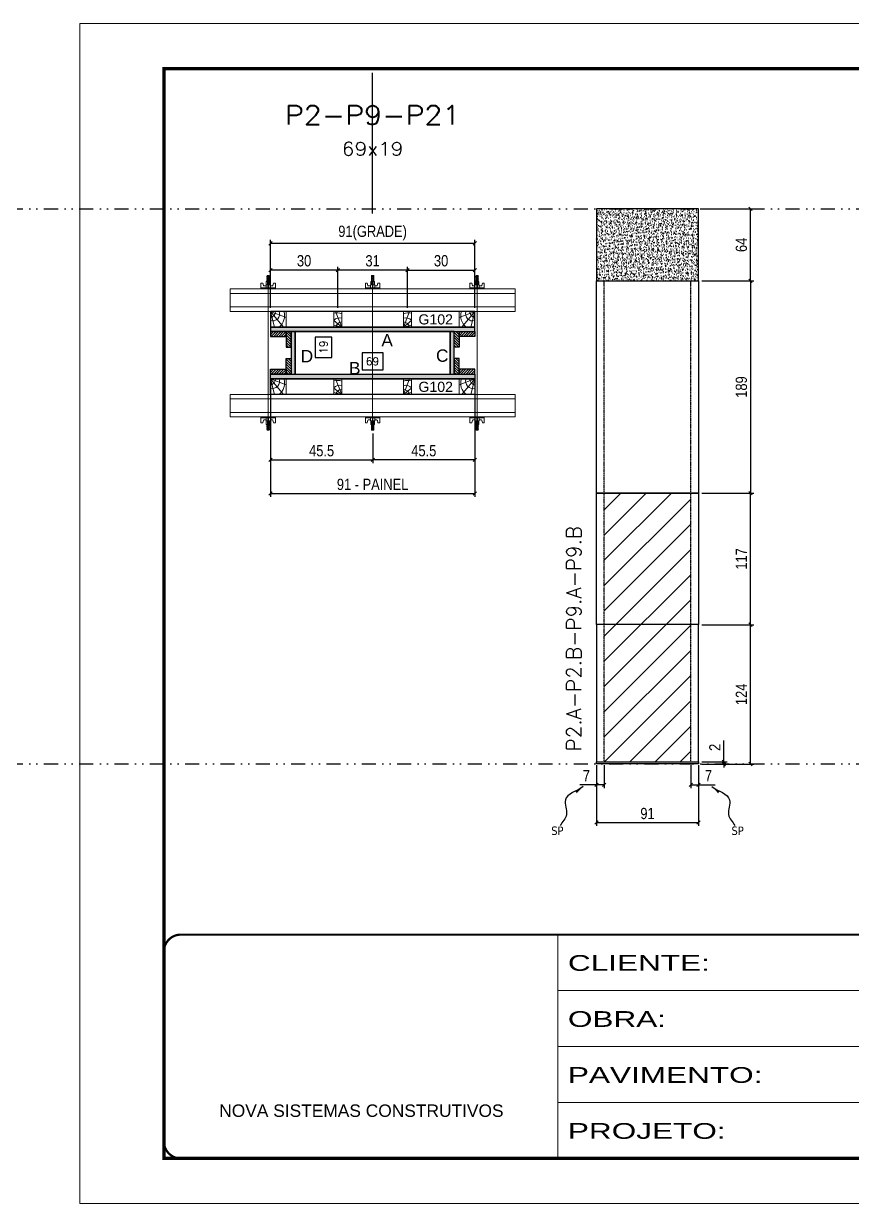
# Model space of a CAD drawing. Extents: x 13379 to 23315, y 867 to 16997.
# Drawn here: x 17519 to 18258, y 14650 to 15700 of the extents above; entities that cross this region are included whole.
import ezdxf
from ezdxf.enums import TextEntityAlignment as Align

# ---------------------------------------------------------------- set-up
doc = ezdxf.new("R2010")
doc.units = 0
for name, pattern in [('CONTINUO', [0]), ('DASHED', [0.75, 0.5, -0.25]), ('DIVIDE2', [0.625, 0.25, -0.125, 0, -0.125, 0, -0.125]), ('HIDDEN', [0.375, 0.25, -0.125])]:
    doc.linetypes.add(name, pattern=pattern)
for name, color, linetype in [('CHAPA', 1, 'Continuous'), ('COTA', 241, 'Continuous'), ('MEIO_PONT', 93, 'Continuous'), ('Nível', 160, 'Continuous'), ('Painéis', 200, 'Continuous'), ('SARRAFO', 251, 'Continuous'), ('Sarrafo de Pressão', 42, 'HIDDEN'), ('texto', 7, 'Continuous'), ('Texto de Titulo', 7, 'Continuous'), ('Texto Qtd Sarr', 242, 'Continuous'), ('TEXTO_GERAL', 7, 'Continuous')]:
    doc.layers.add(name, color=color, linetype=linetype)
doc.layers.add('FELIPE', color=2, linetype='Continuous', lineweight=13, plot=False)
for name, color, linetype, lineweight in [('Folhas', 255, 'Continuous', 9), ('Hachura', 251, 'Continuous', 9), ('Madeira', 126, 'Continuous', 18), ('Perfil Metálico', 224, 'Continuous', 18), ('SARRAFO DE PRESSAO', 251, 'DASHED', 9), ('Texto Seção', 7, 'Continuous', 15)]:
    doc.layers.add(name, color=color, linetype=linetype, lineweight=lineweight)
doc.styles.add('ARIAL', font='arial.ttf')
doc.styles.add('COTA TECNICA', font='techl___.ttf', dxfattribs={"height": 10})
doc.styles.add('COTA TECNICA 2X', font='techl___.ttf', dxfattribs={"height": 10})
doc.styles.add('COTA TECNICA-50', font='techl___.ttf', dxfattribs={"height": 10})
doc.styles.add('REGUA-120', font='ROMANS.shx', dxfattribs={"height": 15})
doc.styles.add('ROMANS', font='romans.shx')
doc.styles.add('SANSSERIF', font='sas_____.pfb')
doc.styles.get("Standard").update_dxf_attribs({"font": 'arial.ttf'})
doc.styles.add('Tecnologia', font='')
doc.styles.get('Tecnologia').set_extended_font_data('Forgotten Futurist')
doc.dimstyles.new('COTA PAINEL-50', dxfattribs={"dimtxt": 10, "dimasz": 3, "dimexe": 3, "dimexo": 3, "dimgap": 3, "dimtad": 1, "dimdec": 1, "dimzin": 12, "dimdsep": 46, "dimtxsty": 'COTA TECNICA-50', "dimblk1": 'OBLIQUE', "dimblk2": 'OBLIQUE', "dimsah": 1, "dimcen": 0.9, "dimclrd": 4, "dimclre": 4, "dimclrt": 240, "dimadec": 1, "dimazin": 3, "dimtfac": 1, "dimtdec": 1, "dimtmove": 0, "dimatfit": 3, "dimfxl": 1, "dimtolj": 1, "dimtzin": 12, "dimarcsym": 0})
doc.dimstyles.new('PAINEL', dxfattribs={"dimtxt": 10, "dimasz": 3, "dimexe": 3, "dimexo": 3, "dimgap": 3, "dimtad": 1, "dimdec": 1, "dimzin": 12, "dimdsep": 46, "dimtxsty": 'COTA TECNICA', "dimblk1": 'OBLIQUE', "dimblk2": 'OBLIQUE', "dimsah": 1, "dimcen": 0.9, "dimclrd": 4, "dimclre": 4, "dimclrt": 240, "dimadec": 1, "dimazin": 3, "dimtfac": 1, "dimtdec": 1, "dimtmove": 0, "dimatfit": 3, "dimfxl": 1, "dimtolj": 1, "dimtzin": 12, "dimarcsym": 0})
doc.dimstyles.new('SECAO PILAR', dxfattribs={"dimtxt": 10, "dimasz": 3, "dimexe": 3, "dimexo": 3, "dimgap": 3, "dimtad": 1, "dimdec": 1, "dimlfac": 0.5, "dimzin": 12, "dimdsep": 46, "dimtxsty": 'COTA TECNICA 2X', "dimblk1": 'OBLIQUE', "dimblk2": 'OBLIQUE', "dimsah": 1, "dimcen": 0.9, "dimclrd": 256, "dimclre": 256, "dimclrt": 256, "dimadec": 1, "dimazin": 3, "dimtfac": 1, "dimtdec": 1, "dimtmove": 0, "dimatfit": 3, "dimfxl": 1, "dimtolj": 1, "dimtzin": 12, "dimarcsym": 0})
doc.dimstyles.new('SECÇÃO 2', dxfattribs={"dimtxt": 7, "dimasz": 6, "dimexe": 0.18, "dimexo": 2, "dimgap": -4, "dimtad": 3, "dimdec": 1, "dimlfac": 0.5, "dimzin": 12, "dimdsep": 46, "dimtxsty": 'ROMANS', "dimblk": 'ARCHTICK', "dimcen": 0.09, "dimse1": 1, "dimse2": 1, "dimsd1": 1, "dimsd2": 1, "dimclrd": 180, "dimclre": 5, "dimclrt": 1, "dimadec": 0, "dimazin": 3, "dimtfac": 1, "dimtdec": 1, "dimtofl": 0, "dimtmove": 0, "dimatfit": 3, "dimldrblk": 'ARCHTICK', "dimfxl": 1, "dimtolj": 1, "dimtzin": 0, "dimarcsym": 0})
doc.dimstyles.get("Standard").update_dxf_attribs({"dimtxt": 0.18, "dimasz": 0.18, "dimexe": 0.18, "dimexo": 0.0625, "dimgap": 0.09, "dimtad": 0, "dimtih": 1, "dimtoh": 1, "dimdec": 4, "dimzin": 0, "dimdsep": 46, "dimtxsty": 'Standard', "dimcen": 0.09, "dimadec": 0, "dimazin": 0, "dimtfac": 1, "dimtdec": 4, "dimtofl": 0, "dimtmove": 0, "dimatfit": 3, "dimfxl": 1, "dimtolj": 1, "dimtzin": 0, "dimarcsym": 0})
pattern_1 = [(225, (8418.3668, -7503.5455), (1.12253202, -1.12253202), [])]
pattern_2 = [(225, (8615.3668, -7503.5455), (1.12253202, -1.12253202), [])]

# ---------------------------------------------------------------- blocks, each defined once
blk = doc.blocks.new('9999999999')
at = {"color": 30, "linetype": 'CONTINUO'}
for p, q in [((98564.6, 34230.2), (98564.6, 34429.4)), ((98564.6, 34379.6), (99584, 34379.6)), ((98564.6, 34329.8), (99488, 34329.8)), ((99584, 34329.8), (99488, 34329.8)), ((99488, 34329.8), (99488, 34230.2)), ((98564.6, 34280), (99488, 34280))]:
    blk.add_line(p, q, dxfattribs=at)
at = {"color": 30, "linetype": 'CONTINUO', "const_width": 2}
blk.add_lwpolyline([(99584, 34230.2), (99584, 34414.4, 0.414214), (99569, 34429.4), (98229, 34429.4, 0.414214), (98214, 34414.4), (98214, 34245.2, 0.414214), (98229, 34230.2), (99584, 34230.2)], format="xyb", dxfattribs=at)
at = {"layer": 'Folhas'}
blk.add_lwpolyline([(98139, 34190.2), (99624, 34190.2), (99624, 35240.2), (98139, 35240.2)], close=True, dxfattribs=at)
at = {"layer": 'Folhas', "color": 30, "const_width": 3}
blk.add_lwpolyline([(98214, 34230.2), (99584, 34230.2), (99584, 35200.2), (98214, 35200.2)], close=True, dxfattribs=at)
at = {"color": 7, "linetype": 'Continuous', "ltscale": 5, "style": 'ARIAL'}
for s, height, p in [('SCHWARTZ', 15.48, (98837.7, 34393.1)), ('GWT', 15.48, (98837.7, 34343.3)), ('BUSINESS CENTER E LAZER', 15.483, (98837.7, 34293.5)), ('NOVA SISTEMAS CONSTRUTIVOS', 11.059, (98263.2, 34267.2)), ('PILARES', 15.48, (98837.7, 34243.7))]:
    blk.add_text(s, height=height, dxfattribs=at).set_placement(p)
at = {"layer": 'Folhas', "color": 7, "style": 'Tecnologia', "width": 1.5}
for s, p in [('CLIENTE:', (98573.7, 34397.2)), ('OBRA:', (98573.7, 34347.3)), ('PAVIMENTO:', (98573.7, 34297.5)), ('PROJETO:', (98573.7, 34247.7))]:
    blk.add_text(s, height=14, dxfattribs=at).set_placement(p)
blk = doc.blocks.new('*D87')
at = {"layer": 'COTA', "color": 180, "lineweight": -2, "transparency": 16777216}
for p, q in [((17839.7, 15406.9), (17821, 15406.9)), ((17821, 15406.9), (17821, 15391.9)), ((17839.7, 15391.9), (17839.7, 15406.9)), ((17821, 15391.9), (17839.7, 15391.9))]:
    blk.add_line(p, q, dxfattribs=at)
at = {"layer": 'Defpoints', "color": 0, "transparency": 16777216}
for p in [(17761.3, 15387.9), (17899.3, 15387.9), (17899.3, 15387.9)]:
    blk.add_point(p, dxfattribs=at)
at = {"layer": 'COTA', "color": 1, "transparency": 16777216, "insert": (17830.3, 15399.4), "char_height": 7, "attachment_point": 5, "style": 'ROMANS'}
blk.add_mtext('\\A1;69', dxfattribs=at)
blk = doc.blocks.new('_ArchTick')
at = {"color": 0, "linetype": 'ByBlock', "const_width": 0.15}
blk.add_lwpolyline([(-0.5, -0.5), (0.5, 0.5)], dxfattribs=at)
blk = doc.blocks.new('_Oblique')
at = {"color": 0, "linetype": 'ByBlock', "lineweight": -2}
blk.add_line((-0.5, -0.5), (0.5, 0.5), dxfattribs=at)
blk = doc.blocks.new('*D88')
at = {"layer": 'COTA', "lineweight": -2, "transparency": 16777216}
for p, q in [((17739.3, 15380.9), (17739.3, 15278.7)), ((17921.3, 15380.9), (17921.3, 15278.7)), ((17739.3, 15281.7), (17921.3, 15281.7))]:
    blk.add_line(p, q, dxfattribs=at)
at = {"layer": 'Defpoints', "color": 0, "transparency": 16777216}
for p in [(17739.3, 15383.9), (17921.3, 15383.9), (17921.3, 15281.7)]:
    blk.add_point(p, dxfattribs=at)
at = {"layer": 'COTA', "lineweight": -2, "transparency": 16777216, "xscale": 3, "yscale": 3, "zscale": 3, "rotation": 180}
blk.add_blockref('_Oblique', (17739.3, 15281.7), dxfattribs=at)
at = {"layer": 'COTA', "lineweight": -2, "transparency": 16777216, "xscale": 3, "yscale": 3, "zscale": 3}
blk.add_blockref('_Oblique', (17921.3, 15281.7), dxfattribs=at)
at = {"layer": 'COTA', "transparency": 16777216, "insert": (17830.3, 15289.8), "char_height": 10, "attachment_point": 5, "style": 'COTA TECNICA 2X'}
blk.add_mtext('\\A1;91 - PAINEL', dxfattribs=at)
blk = doc.blocks.new('*D89')
at = {"layer": 'COTA', "lineweight": -2, "transparency": 16777216}
for p, q in [((17739.3, 15346.9), (17739.3, 15308.7)), ((17830.4, 15335.1), (17830.4, 15308.7)), ((17739.3, 15311.7), (17830.4, 15311.7))]:
    blk.add_line(p, q, dxfattribs=at)
at = {"layer": 'Defpoints', "color": 0, "transparency": 16777216}
for p in [(17739.3, 15349.9), (17830.4, 15338.1), (17830.4, 15311.7)]:
    blk.add_point(p, dxfattribs=at)
at = {"layer": 'COTA', "lineweight": -2, "transparency": 16777216, "xscale": 3, "yscale": 3, "zscale": 3, "rotation": 180}
blk.add_blockref('_Oblique', (17739.3, 15311.7), dxfattribs=at)
at = {"layer": 'COTA', "lineweight": -2, "transparency": 16777216, "xscale": 3, "yscale": 3, "zscale": 3}
blk.add_blockref('_Oblique', (17830.4, 15311.7), dxfattribs=at)
at = {"layer": 'COTA', "transparency": 16777216, "insert": (17784.9, 15319.8), "char_height": 10, "attachment_point": 5, "style": 'COTA TECNICA 2X'}
blk.add_mtext('\\A1;45.5', dxfattribs=at)
blk = doc.blocks.new('*D90')
at = {"layer": 'COTA', "lineweight": -2, "transparency": 16777216}
for p, q in [((17921.3, 15346.9), (17921.3, 15308.7)), ((17830.4, 15335.1), (17830.4, 15308.7)), ((17921.3, 15311.7), (17830.4, 15311.7))]:
    blk.add_line(p, q, dxfattribs=at)
at = {"layer": 'Defpoints', "color": 0, "transparency": 16777216}
for p in [(17921.3, 15349.9), (17830.4, 15338.1), (17830.4, 15311.7)]:
    blk.add_point(p, dxfattribs=at)
at = {"layer": 'COTA', "lineweight": -2, "transparency": 16777216, "xscale": 3, "yscale": 3, "zscale": 3, "rotation": 180}
blk.add_blockref('_Oblique', (17830.4, 15311.7), dxfattribs=at)
at = {"layer": 'COTA', "lineweight": -2, "transparency": 16777216, "xscale": 3, "yscale": 3, "zscale": 3}
blk.add_blockref('_Oblique', (17921.3, 15311.7), dxfattribs=at)
at = {"layer": 'COTA', "transparency": 16777216, "insert": (17875.9, 15319.8), "char_height": 10, "attachment_point": 5, "style": 'COTA TECNICA 2X'}
blk.add_mtext('\\A1;45.5', dxfattribs=at)
blk = doc.blocks.new('*D91')
at = {"layer": 'COTA', "color": 180, "lineweight": -2, "transparency": 16777216}
for p, q in [((17794.1, 15420.9), (17779.1, 15420.9)), ((17779.1, 15420.9), (17779.1, 15402.9)), ((17794.1, 15402.9), (17794.1, 15420.9)), ((17779.1, 15402.9), (17794.1, 15402.9))]:
    blk.add_line(p, q, dxfattribs=at)
at = {"layer": 'Defpoints', "color": 0, "transparency": 16777216}
for p in [(17761.3, 15425.9), (17798.1, 15425.9), (17761.3, 15387.9)]:
    blk.add_point(p, dxfattribs=at)
at = {"layer": 'COTA', "color": 1, "transparency": 16777216, "insert": (17786.6, 15411.9), "char_height": 7, "attachment_point": 5, "rotation": 90, "style": 'ROMANS'}
blk.add_mtext('\\A1;19', dxfattribs=at)
blk = doc.blocks.new('titulo1')
at = {"layer": 'Defpoints', "color": 252, "linetype": 'HIDDEN', "ltscale": 2}
blk.add_line((0, 0), (0, 125), dxfattribs=at)
at = {"layer": 'Defpoints', "style": 'ROMANS', "oblique": 15}
blk.add_attdef('FOLHA', text='', height=10, dxfattribs=at).set_placement((0, 15.6), align=Align.MIDDLE_CENTER)
at = {"layer": 'Texto Qtd Sarr', "color": 3, "style": 'ROMANS', "oblique": 15}
for tag, height, p in [('TITULO', 17, (0, 71.4)), ('SEÇÃO', 12, (0, 41.5))]:
    blk.add_attdef(tag, text='', height=height, dxfattribs=at).set_placement(p, align=Align.MIDDLE_CENTER)
blk = doc.blocks.new('PONTALETE')
at = {"layer": 'Madeira'}
for q in [(2.71, 7), (7, 5.76), (7, 1.74)]:
    blk.add_line((0, 0), q, dxfattribs=at)
blk.add_lwpolyline([(0, 0), (7, 0), (7, 7), (0, 7)], close=True, dxfattribs=at)
for centre, radius, start, end in [((2.04, 0.06), 6.23, 37.2818, 109.0913), ((1.09, 0.9), 3.19, 343.603, 109.9847), ((-0.21, -0.78), 3.09, 14.6322, 86.0383)]:
    blk.add_arc(centre, radius, start, end, dxfattribs=at)
blk = doc.blocks.new('*D92')
at = {"layer": 'COTA', "lineweight": -2, "transparency": 16777216}
for p, q in [((17739.3, 15446.9), (17739.3, 15507.4)), ((17739.3, 15504.4), (17921.3, 15504.4)), ((17921.3, 15446.9), (17921.3, 15507.4))]:
    blk.add_line(p, q, dxfattribs=at)
at = {"layer": 'Defpoints', "color": 0, "transparency": 16777216}
for p in [(17921.3, 15504.4), (17739.3, 15443.9), (17921.3, 15443.9)]:
    blk.add_point(p, dxfattribs=at)
at = {"layer": 'COTA', "lineweight": -2, "transparency": 16777216, "xscale": 3, "yscale": 3, "zscale": 3, "rotation": 180}
blk.add_blockref('_Oblique', (17739.3, 15504.4), dxfattribs=at)
at = {"layer": 'COTA', "lineweight": -2, "transparency": 16777216, "xscale": 3, "yscale": 3, "zscale": 3}
blk.add_blockref('_Oblique', (17921.3, 15504.4), dxfattribs=at)
at = {"layer": 'COTA', "transparency": 16777216, "insert": (17830.3, 15513.6), "char_height": 10, "attachment_point": 5, "style": 'COTA TECNICA 2X'}
blk.add_mtext('\\A1;91(GRADE)', dxfattribs=at)
blk = doc.blocks.new('MEIO PONTALETE')
at = {"layer": 'Madeira'}
for q in [(2.71, 7), (3.5, 2.88), (3.5, 0.87)]:
    blk.add_line((0, 0), q, dxfattribs=at)
blk.add_lwpolyline([(0, 0), (3.5, 0), (3.5, 7), (0, 7)], close=True, dxfattribs=at)
for centre, radius, start, end in [((2.04, 0.06), 6.23, 76.4499, 109.0913), ((1.09, 0.9), 3.19, 40.9063, 109.9847), ((-0.21, -0.78), 3.09, 14.6322, 86.0383)]:
    blk.add_arc(centre, radius, start, end, dxfattribs=at)
blk = doc.blocks.new('*D93')
at = {"layer": 'COTA', "lineweight": -2, "transparency": 16777216}
for p, q in [((17861.3, 15446.9), (17861.3, 15483.6)), ((17861.3, 15480.6), (17921.3, 15480.6)), ((17921.3, 15446.9), (17921.3, 15483.6))]:
    blk.add_line(p, q, dxfattribs=at)
at = {"layer": 'Defpoints', "color": 0, "transparency": 16777216}
for p in [(17921.3, 15480.6), (17861.3, 15443.9), (17921.3, 15443.9)]:
    blk.add_point(p, dxfattribs=at)
at = {"layer": 'COTA', "lineweight": -2, "transparency": 16777216, "xscale": 3, "yscale": 3, "zscale": 3, "rotation": 180}
blk.add_blockref('_Oblique', (17861.3, 15480.6), dxfattribs=at)
at = {"layer": 'COTA', "lineweight": -2, "transparency": 16777216, "xscale": 3, "yscale": 3, "zscale": 3}
blk.add_blockref('_Oblique', (17921.3, 15480.6), dxfattribs=at)
at = {"layer": 'COTA', "transparency": 16777216, "insert": (17891.3, 15488.8), "char_height": 10, "attachment_point": 5, "style": 'COTA TECNICA 2X'}
blk.add_mtext('\\A1;30', dxfattribs=at)
blk = doc.blocks.new('*D140')
at = {"layer": 'COTA', "lineweight": -2, "transparency": 16777216}
for p, q in [((17799.3, 15446.9), (17799.3, 15483.6)), ((17861.3, 15480.6), (17799.3, 15480.6)), ((17861.3, 15446.9), (17861.3, 15483.6))]:
    blk.add_line(p, q, dxfattribs=at)
at = {"layer": 'Defpoints', "color": 0, "transparency": 16777216}
for p in [(17799.3, 15480.6), (17799.3, 15443.9), (17861.3, 15443.9)]:
    blk.add_point(p, dxfattribs=at)
at = {"layer": 'COTA', "lineweight": -2, "transparency": 16777216, "xscale": 3, "yscale": 3, "zscale": 3, "rotation": 180}
blk.add_blockref('_Oblique', (17799.3, 15480.6), dxfattribs=at)
at = {"layer": 'COTA', "lineweight": -2, "transparency": 16777216, "xscale": 3, "yscale": 3, "zscale": 3}
blk.add_blockref('_Oblique', (17861.3, 15480.6), dxfattribs=at)
at = {"layer": 'COTA', "transparency": 16777216, "insert": (17830.3, 15488.8), "char_height": 10, "attachment_point": 5, "style": 'COTA TECNICA 2X'}
blk.add_mtext('\\A1;31', dxfattribs=at)
blk = doc.blocks.new('*D141')
at = {"layer": 'COTA', "linetype": 'ByBlock', "lineweight": -2, "transparency": 16777216}
for p, q in [((17739.3, 15446.9), (17739.3, 15483.6)), ((17799.3, 15480.6), (17739.3, 15480.6)), ((17799.3, 15446.9), (17799.3, 15483.6))]:
    blk.add_line(p, q, dxfattribs=at)
at = {"layer": 'Defpoints', "color": 0, "linetype": 'ByBlock', "transparency": 16777216}
for p in [(17739.3, 15480.6), (17739.3, 15443.9), (17799.3, 15443.9)]:
    blk.add_point(p, dxfattribs=at)
at = {"layer": 'COTA', "linetype": 'ByBlock', "lineweight": -2, "transparency": 16777216, "xscale": 3, "yscale": 3, "zscale": 3, "rotation": 180}
blk.add_blockref('_Oblique', (17739.3, 15480.6), dxfattribs=at)
at = {"layer": 'COTA', "linetype": 'ByBlock', "lineweight": -2, "transparency": 16777216, "xscale": 3, "yscale": 3, "zscale": 3}
blk.add_blockref('_Oblique', (17799.3, 15480.6), dxfattribs=at)
at = {"layer": 'COTA', "linetype": 'ByBlock', "transparency": 16777216, "insert": (17769.3, 15488.8), "char_height": 10, "attachment_point": 5, "style": 'COTA TECNICA 2X'}
blk.add_mtext('\\A1;30', dxfattribs=at)
blk = doc.blocks.new('C')
at = {"layer": 'Hachura', "color": 0}
for p, q in [((0, 3.22), (0, -3.22)), ((0.45, 3.22), (0, 3.22)), ((0.46, 3.16), (0, 3.16)), ((0.46, 3.05), (0, 3.05)), ((0.46, 2.88), (0, 2.88)), ((0, 2.75), (0, -1.16)), ((0.46, 2.65), (0, 2.65)), ((0.46, 2.23), (0, 2.23)), ((0.46, 1.51), (0, 1.51)), ((0.39, 0.49), (0.17, 0.49)), ((0.45, -3.23), (0.45, 3.22)), ((0.45, 3.22), (2.58, 3.22)), ((1.74, 0.97), (0.45, 0.97)), ((1.45, 0.1), (0.45, 0.1)), ((1.35, 1.94), (1.35, 0.96)), ((2.58, 2.39), (1.47, 2.09)), ((1.74, -0.97), (1.74, 0.97)), ((1.74, 0.97), (1.74, 0.84)), ((1.74, 0.97), (1.74, 0.84)), ((1.74, 0.84), (3.35, 0.84)), ((3.35, 0.45), (1.74, 0.45)), ((2.58, 3.22), (2.58, 2.39)), ((3.32, 0.84), (3.32, -0.84)), ((3.35, 0.84), (3.35, -0.84)), ((3.68, 0.45), (3.35, 0.45)), ((3.84, -0.52), (3.35, 0.45)), ((3.35, 0.06), (3.67, -0.57)), ((3.68, 0.45), (4.16, -0.52)), ((3.72, 0.5), (4.25, -0.57)), ((4.37, -0.55), (3.83, 0.53)), ((4.15, 0.45), (3.93, 0.45)), ((4.42, -0.52), (3.93, 0.45)), ((4.15, 0.45), (4.26, 0.45)), ((4.26, 0.45), (4.74, -0.52)), ((4.3, 0.5), (4.83, -0.57)), ((4.95, -0.55), (4.41, 0.53)), ((4.51, 0.45), (4.84, 0.45)), ((5, -0.52), (4.51, 0.45)), ((4.84, 0.45), (5.32, -0.52)), ((4.88, 0.5), (5.41, -0.57)), ((5.53, -0.55), (4.99, 0.53)), ((5.58, -0.52), (5.09, 0.45)), ((5.42, 0.45), (5.09, 0.45)), ((5.58, -0.52), (5.09, 0.45)), ((5.42, 0.45), (5.74, -0.19)), ((5.46, 0.5), (5.74, -0.07)), ((5.74, 0.19), (5.57, 0.53)), ((5.74, 0.32), (5.68, 0.45)), ((5.68, 0.45), (5.74, 0.45)), ((5.74, 0.45), (5.9, 0.29)), ((5.74, 0.45), (5.74, -0.52)), ((5.9, -0.36), (5.9, 0.29)), ((0.45, 0), (0, 0)), ((0.46, -1.52), (0, -1.52)), ((0.46, -2.23), (0, -2.23)), ((0.46, -2.65), (0, -2.65)), ((0.46, -2.88), (0, -2.88)), ((0.46, -3.05), (0, -3.05)), ((0.46, -3.16), (0, -3.16)), ((0, -3.22), (2.57, -3.22)), ((0.08, -0.48), (0.29, -0.48)), ((0.29, -0.48), (0.4, -0.48)), ((0.45, 0), (0.45, -0.97)), ((0.45, -0.16), (1.45, -0.16)), ((0.45, -0.65), (0.45, -0.32)), ((0.45, -3.23), (0.45, -0.65)), ((0.45, -0.97), (1.74, -0.97)), ((1.35, -1.94), (1.35, -0.97)), ((2.58, -2.39), (1.47, -2.1)), ((3.35, -0.32), (1.74, -0.32)), ((3.35, -0.84), (1.74, -0.84)), ((2.58, -3.23), (2.58, -2.39)), ((3.35, -0.07), (3.58, -0.52)), ((3.35, -0.52), (3.58, -0.52)), ((3.84, -0.52), (4.16, -0.52)), ((4.42, -0.52), (4.74, -0.52)), ((4.63, -0.52), (4.74, -0.52)), ((5, -0.52), (5.32, -0.52)), ((5.58, -0.52), (5.74, -0.52)), ((5.74, -0.52), (5.9, -0.36)), ((5.74, -0.52), (5.74, -0.52))]:
    blk.add_line(p, q, dxfattribs=at)
for centre, radius, start, end in [((1.52, 1.94), 0.161, 104.7436, 180), ((1.44, -0.03), 0.129, 272.695, 87.305), ((3.81, 0.39), 0.143, 25.5688, 154.4312), ((4.39, 0.39), 0.143, 25.5688, 154.4312), ((4.97, 0.39), 0.143, 25.5688, 154.4312), ((5.55, 0.39), 0.143, 25.5688, 154.4312), ((0.17, -0.37), 0.174, 221.744, 317.8592), ((1.52, -1.94), 0.161, 180, 255.2564), ((3.71, -0.4), 0.174, 222.1408, 318.256), ((4.29, -0.4), 0.174, 222.1408, 318.256), ((4.87, -0.4), 0.174, 222.1408, 318.256), ((5.45, -0.4), 0.174, 222.1408, 318.256), ((5.61, -0.4), 0.174, 317.8592, 318.256)]:
    blk.add_arc(centre, radius, start, end, dxfattribs=at)
blk = doc.blocks.new('*D94')
at = {"layer": 'COTA', "color": 4, "lineweight": -2, "transparency": 16777216}
for p, q in [((18029.6, 15040), (18029.6, 14985.9)), ((18120.6, 15040), (18120.6, 14985.9)), ((18029.6, 14988.9), (18120.6, 14988.9))]:
    blk.add_line(p, q, dxfattribs=at)
at = {"layer": 'Defpoints', "color": 0, "transparency": 16777216}
for p in [(18029.6, 15043), (18120.6, 15043), (18120.6, 14988.9)]:
    blk.add_point(p, dxfattribs=at)
at = {"layer": 'COTA', "color": 4, "lineweight": -2, "transparency": 16777216, "xscale": 3, "yscale": 3, "zscale": 3, "rotation": 180}
blk.add_blockref('_Oblique', (18029.6, 14988.9), dxfattribs=at)
at = {"layer": 'COTA', "color": 4, "lineweight": -2, "transparency": 16777216, "xscale": 3, "yscale": 3, "zscale": 3}
blk.add_blockref('_Oblique', (18120.6, 14988.9), dxfattribs=at)
at = {"layer": 'COTA', "color": 240, "transparency": 16777216, "insert": (18075.1, 14996.9), "char_height": 10, "attachment_point": 5, "style": 'COTA TECNICA'}
blk.add_mtext('\\A1;91', dxfattribs=at)
blk = doc.blocks.new('*D63')
at = {"layer": 'COTA', "color": 4, "lineweight": -2, "transparency": 16777216}
for p, q in [((18123.6, 15165), (18169.8, 15165)), ((18166.8, 15041), (18166.8, 15165)), ((18123.6, 15041), (18169.8, 15041))]:
    blk.add_line(p, q, dxfattribs=at)
at = {"layer": 'Defpoints', "color": 0, "transparency": 16777216}
for p in [(18120.6, 15165), (18166.8, 15165), (18120.6, 15041)]:
    blk.add_point(p, dxfattribs=at)
at = {"layer": 'COTA', "color": 4, "lineweight": -2, "transparency": 16777216, "xscale": 3, "yscale": 3, "zscale": 3}
for p, rotation in [((18166.8, 15165), 90), ((18166.8, 15041), 270)]:
    blk.add_blockref('_Oblique', p, dxfattribs=dict(at, rotation=rotation))
at = {"layer": 'COTA', "color": 240, "transparency": 16777216, "insert": (18158.7, 15103), "char_height": 10, "attachment_point": 5, "rotation": 90, "style": 'COTA TECNICA-50'}
blk.add_mtext('\\A1;124', dxfattribs=at)
blk = doc.blocks.new('*D64')
at = {"layer": 'COTA', "color": 4, "lineweight": -2, "transparency": 16777216}
for p, q in [((18143.1, 15043), (18143.1, 15061.8)), ((18123.6, 15043), (18146.1, 15043)), ((18123.6, 15041), (18146.1, 15041)), ((18143.1, 15041), (18143.1, 15043)), ((18143.1, 15041), (18143.1, 15038))]:
    blk.add_line(p, q, dxfattribs=at)
at = {"layer": 'Defpoints', "color": 0, "transparency": 16777216}
for p in [(18120.6, 15043), (18120.6, 15041), (18143.1, 15041)]:
    blk.add_point(p, dxfattribs=at)
at = {"layer": 'COTA', "color": 4, "lineweight": -2, "transparency": 16777216, "xscale": 3, "yscale": 3, "zscale": 3}
for p, rotation in [((18143.1, 15043), 270), ((18143.1, 15041), 90)]:
    blk.add_blockref('_Oblique', p, dxfattribs=dict(at, rotation=rotation))
at = {"layer": 'COTA', "color": 240, "transparency": 16777216, "insert": (18135.1, 15055.8), "char_height": 10, "attachment_point": 5, "rotation": 90, "style": 'COTA TECNICA-50'}
blk.add_mtext('\\A1;2', dxfattribs=at)
blk = doc.blocks.new('*D65')
at = {"layer": 'COTA', "color": 4, "lineweight": -2, "transparency": 16777216}
for p, q in [((18029.6, 15038), (18029.6, 15019.5)), ((18036.6, 15040), (18036.6, 15019.5)), ((18029.6, 15022.5), (18014.9, 15022.5)), ((18036.6, 15022.5), (18029.6, 15022.5))]:
    blk.add_line(p, q, dxfattribs=at)
at = {"layer": 'Defpoints', "color": 0, "transparency": 16777216}
for p in [(18029.6, 15041), (18036.6, 15043), (18029.6, 15022.5)]:
    blk.add_point(p, dxfattribs=at)
at = {"layer": 'COTA', "color": 4, "lineweight": -2, "transparency": 16777216, "xscale": 3, "yscale": 3, "zscale": 3, "rotation": 180}
blk.add_blockref('_Oblique', (18029.6, 15022.5), dxfattribs=at)
at = {"layer": 'COTA', "color": 4, "lineweight": -2, "transparency": 16777216, "xscale": 3, "yscale": 3, "zscale": 3}
blk.add_blockref('_Oblique', (18036.6, 15022.5), dxfattribs=at)
at = {"layer": 'COTA', "color": 240, "transparency": 16777216, "insert": (18020.7, 15030.6), "char_height": 10, "attachment_point": 5, "style": 'COTA TECNICA-50'}
blk.add_mtext('\\A1;7', dxfattribs=at)
blk = doc.blocks.new('*D66')
at = {"layer": 'COTA', "color": 4, "lineweight": -2, "transparency": 16777216}
for p, q in [((18113.6, 15040), (18113.6, 15019.5)), ((18120.6, 15038), (18120.6, 15019.5)), ((18113.6, 15022.5), (18120.6, 15022.5)), ((18120.6, 15022.5), (18135.3, 15022.5))]:
    blk.add_line(p, q, dxfattribs=at)
at = {"layer": 'Defpoints', "color": 0, "transparency": 16777216}
for p in [(18113.6, 15043), (18120.6, 15041), (18120.6, 15022.5)]:
    blk.add_point(p, dxfattribs=at)
at = {"layer": 'COTA', "color": 4, "lineweight": -2, "transparency": 16777216, "xscale": 3, "yscale": 3, "zscale": 3, "rotation": 180}
blk.add_blockref('_Oblique', (18113.6, 15022.5), dxfattribs=at)
at = {"layer": 'COTA', "color": 4, "lineweight": -2, "transparency": 16777216, "xscale": 3, "yscale": 3, "zscale": 3}
blk.add_blockref('_Oblique', (18120.6, 15022.5), dxfattribs=at)
at = {"layer": 'COTA', "color": 240, "transparency": 16777216, "insert": (18129.4, 15030.6), "char_height": 10, "attachment_point": 5, "style": 'COTA TECNICA-50'}
blk.add_mtext('\\A1;7', dxfattribs=at)
blk = doc.blocks.new('*D67')
at = {"layer": 'Defpoints', "color": 0, "linetype": 'ByBlock', "transparency": 16777216}
for p in [(18120.6, 15282), (18166.8, 15282), (18120.6, 15165)]:
    blk.add_point(p, dxfattribs=at)
at = {"layer": 'FELIPE', "color": 4, "linetype": 'ByBlock', "lineweight": -2, "transparency": 16777216}
for p, q in [((18123.6, 15282), (18169.8, 15282)), ((18166.8, 15165), (18166.8, 15282)), ((18123.6, 15165), (18169.8, 15165))]:
    blk.add_line(p, q, dxfattribs=at)
at = {"layer": 'FELIPE', "color": 4, "linetype": 'ByBlock', "lineweight": -2, "transparency": 16777216, "xscale": 3, "yscale": 3, "zscale": 3}
for p, rotation in [((18166.8, 15282), 90), ((18166.8, 15165), 270)]:
    blk.add_blockref('_Oblique', p, dxfattribs=dict(at, rotation=rotation))
at = {"layer": 'FELIPE', "color": 240, "linetype": 'ByBlock', "transparency": 16777216, "insert": (18158.7, 15223.5), "char_height": 10, "attachment_point": 5, "rotation": 90, "style": 'COTA TECNICA'}
blk.add_mtext('\\A1;117', dxfattribs=at)
blk = doc.blocks.new('*D84')
at = {"layer": 'COTA', "color": 4, "linetype": 'ByBlock', "lineweight": -2, "transparency": 16777216}
for p, q in [((18123.6, 15535), (18169.8, 15535)), ((18166.8, 15471), (18166.8, 15535)), ((18123.6, 15471), (18169.8, 15471))]:
    blk.add_line(p, q, dxfattribs=at)
at = {"layer": 'Defpoints', "color": 0, "linetype": 'ByBlock', "transparency": 16777216}
for p in [(18120.6, 15535), (18166.8, 15535), (18120.6, 15471)]:
    blk.add_point(p, dxfattribs=at)
at = {"layer": 'COTA', "color": 4, "linetype": 'ByBlock', "lineweight": -2, "transparency": 16777216, "xscale": 3, "yscale": 3, "zscale": 3}
for p, rotation in [((18166.8, 15535), 90), ((18166.8, 15471), 270)]:
    blk.add_blockref('_Oblique', p, dxfattribs=dict(at, rotation=rotation))
at = {"layer": 'COTA', "color": 240, "linetype": 'ByBlock', "transparency": 16777216, "insert": (18158.7, 15503), "char_height": 10, "attachment_point": 5, "rotation": 90, "style": 'COTA TECNICA'}
blk.add_mtext('\\A1;64', dxfattribs=at)
blk = doc.blocks.new('*D131')
at = {"layer": 'COTA', "color": 4, "lineweight": -2, "transparency": 16777216}
for p, q in [((18123.6, 15471), (18169.8, 15471)), ((18166.8, 15471), (18166.8, 15282)), ((18123.6, 15282), (18169.8, 15282))]:
    blk.add_line(p, q, dxfattribs=at)
at = {"layer": 'Defpoints', "color": 0, "transparency": 16777216}
for p in [(18120.6, 15471), (18120.6, 15282), (18166.8, 15282)]:
    blk.add_point(p, dxfattribs=at)
at = {"layer": 'COTA', "color": 4, "lineweight": -2, "transparency": 16777216, "xscale": 3, "yscale": 3, "zscale": 3}
for p, rotation in [((18166.8, 15471), 90), ((18166.8, 15282), 270)]:
    blk.add_blockref('_Oblique', p, dxfattribs=dict(at, rotation=rotation))
at = {"layer": 'COTA', "color": 240, "transparency": 16777216, "insert": (18158.7, 15376.5), "char_height": 10, "attachment_point": 5, "rotation": 90, "style": 'COTA TECNICA'}
blk.add_mtext('\\A1;189', dxfattribs=at)

msp = doc.modelspace()

# ---------------------------------------------------------------- hatches: boundary and pattern name
at = {"layer": 'COTA'}
h = msp.add_hatch(dxfattribs=at)
h.set_pattern_fill('AR-CONC', color=256, scale=0.03)
h.set_pattern_definition([(50, (-114527.6667, -18391.6855), (5.46554007, -0.47817257), [0.5715, -6.2865]), (355, (-114527.6667, -18391.6855), (-1.05730264, 5.73170536), [0.4572, -5.02921753]), (100.4514447, (-114527.211, -18391.7253), (4.40823741, 5.25353256), [0.48570026, -5.34270734]), (46.1842, (-114527.6667, -18390.1615), (8.13237123, -1.26126984), [0.85725, -9.42975]), (96.6355576, (-114526.989, -18390.2666), (7.122124, 7.42278374), [0.7285507, -8.01406824]), (351.184151, (-114527.667, -18390.1615), (7.122124, 7.42278374), [0.685799, -7.54379196]), (21, (-114526.9047, -18390.5425), (4.54843174, -3.06795595), [0.5715, -6.2865]), (326, (-114526.9047, -18390.5425), (1.85406085, 5.52563898), [0.4572, -5.0292]), (71.451445, (-114526.5256, -18390.798), (6.40249258, 2.45768307), [0.48570026, -5.34269813]), (37.5, (-114527.6667, -18391.6855), (0.092658098, 2.536651166), [0, -4.96824, 0, -5.1054, 0, -5.04825]), (7.5, (-114527.6667, -18391.6855), (2.004589875, 3.005417245), [0, -2.91084, 0, -4.85394, 0, -1.92405]), (327.5, (-114529.366, -18391.6855), (4.067717855, -0.17186232), [0, -1.905, 0, -5.9436, 0, -7.8867]), (317.5, (-114530.128, -18391.6855), (4.44387544, 0.76279473), [0, -2.4765, 0, -3.94716, 0, -5.6007])])
h.paths.add_polyline_path([(18120.58, 15535.03), (18029.58, 15535.03), (18029.58, 15471.03), (18120.58, 15471.03)])
at = {"layer": 'Hachura'}
h = msp.add_hatch(color=256, dxfattribs=at)
h.dxf.hatch_style = 1
h.paths.add_polyline_path([(17921.32, 15425.86), (17921.32, 15429.86), (17739.32, 15429.86), (17739.32, 15425.86)])
h = msp.add_hatch(color=256, dxfattribs=at)
h.dxf.hatch_style = 1
h.paths.add_polyline_path([(17921.32, 15425.86), (17921.32, 15429.86), (17739.32, 15429.86), (17739.32, 15425.86)])
h = msp.add_hatch(dxfattribs=at)
h.set_pattern_fill('ANSI31', color=256, scale=0.5, angle=180, style=0)
h.set_pattern_definition(pattern_2)
h.paths.add_polyline_path([(17753.32, 15425.86), (17753.32, 15421.46), (17739.32, 15421.46), (17739.32, 15425.86)])
h = msp.add_hatch(dxfattribs=at)
h.set_pattern_fill('ANSI31', color=256, scale=0.5, angle=90, style=0)
h.set_pattern_definition([(135, (-5171.6895, 24549.8145), (-1.12253202, -1.12253202), [])])
h.paths.add_polyline_path([(17757.72, 15411.86), (17753.32, 15411.86), (17753.32, 15425.86), (17757.72, 15425.86)])
h = msp.add_hatch(color=256, dxfattribs=at)
h.dxf.hatch_style = 1
h.paths.add_polyline_path([(17757.72, 15387.86), (17761.32, 15387.86), (17761.32, 15425.86), (17757.72, 15425.86)])
h = msp.add_hatch(color=256, dxfattribs=at)
h.dxf.hatch_style = 1
h.paths.add_polyline_path([(17757.72, 15387.86), (17761.32, 15387.86), (17761.32, 15425.86), (17757.72, 15425.86)])
h = msp.add_hatch(color=256, dxfattribs=at)
h.dxf.hatch_style = 1
h.paths.add_polyline_path([(17899.32, 15387.86), (17902.92, 15387.86), (17902.92, 15425.86), (17899.32, 15425.86)])
h = msp.add_hatch(color=256, dxfattribs=at)
h.dxf.hatch_style = 1
h.paths.add_polyline_path([(17899.32, 15387.86), (17902.92, 15387.86), (17902.92, 15425.86), (17899.32, 15425.86)])
h = msp.add_hatch(dxfattribs=at)
h.set_pattern_fill('ANSI31', color=256, scale=0.5, angle=90, style=0)
h.set_pattern_definition([(135, (-5199.6895, 24549.8145), (-1.12253202, -1.12253202), [])])
h.paths.add_polyline_path([(17902.92, 15411.86), (17907.32, 15411.86), (17907.32, 15425.86), (17902.92, 15425.86)])
h = msp.add_hatch(dxfattribs=at)
h.set_pattern_fill('ANSI31', color=256, scale=0.5, angle=180, style=0)
h.set_pattern_definition(pattern_1)
h.paths.add_polyline_path([(17907.32, 15425.86), (17907.32, 15421.46), (17921.32, 15421.46), (17921.32, 15425.86)])
h = msp.add_hatch(dxfattribs=at)
h.set_pattern_fill('ANSI31', color=256, scale=0.5, angle=90, style=0)
h.set_pattern_definition([(135, (-5171.6895, 24561.8145), (-1.12253202, -1.12253202), [])])
h.paths.add_polyline_path([(17757.72, 15401.86), (17753.32, 15401.86), (17753.32, 15387.86), (17757.72, 15387.86)])
h = msp.add_hatch(dxfattribs=at)
h.set_pattern_fill('ANSI31', color=256, scale=0.5, angle=90, style=0)
h.set_pattern_definition([(135, (-5199.6895, 24561.8145), (-1.12253202, -1.12253202), [])])
h.paths.add_polyline_path([(17902.92, 15401.86), (17907.32, 15401.86), (17907.32, 15387.86), (17902.92, 15387.86)])
h = msp.add_hatch(dxfattribs=at)
h.set_pattern_fill('ANSI31', color=256, scale=0.5, angle=180, style=0)
h.set_pattern_definition(pattern_2)
h.paths.add_polyline_path([(17753.32, 15387.86), (17753.32, 15392.26), (17739.32, 15392.26), (17739.32, 15387.86)])
h = msp.add_hatch(color=256, dxfattribs=at)
h.dxf.hatch_style = 1
h.paths.add_polyline_path([(17921.32, 15387.86), (17921.32, 15383.86), (17739.32, 15383.86), (17739.32, 15387.86)])
h = msp.add_hatch(color=256, dxfattribs=at)
h.dxf.hatch_style = 1
h.paths.add_polyline_path([(17921.32, 15387.86), (17921.32, 15383.86), (17739.32, 15383.86), (17739.32, 15387.86)])
h = msp.add_hatch(dxfattribs=at)
h.set_pattern_fill('ANSI31', color=256, scale=0.5, angle=180, style=0)
h.set_pattern_definition(pattern_1)
h.paths.add_polyline_path([(17907.32, 15387.86), (17907.32, 15392.26), (17921.32, 15392.26), (17921.32, 15387.86)])
at = {"layer": 'Hachura', "linetype": 'ByBlock'}
h = msp.add_hatch(dxfattribs=at)
h.set_pattern_fill('ANSI31', color=256, scale=5)
h.set_pattern_definition([(45, (-114584.697, -18391.685), (-11.2253202, 11.2253202), [])])
h.paths.add_polyline_path([(18113.58, 15165.03), (18036.58, 15165.03), (18036.58, 15043.03), (18113.58, 15043.03)])
h.paths.add_polyline_path([(18036.58, 15165.03), (18113.58, 15165.03), (18113.58, 15282.03), (18036.58, 15282.03)])

# ---------------------------------------------------------------- linework, layer by layer
for points in [[(17921.32, 15429.86), (17921.32, 15443.86), (17739.32, 15443.86), (17739.32, 15429.86)], [(17921.32, 15383.86), (17921.32, 15369.86), (17739.32, 15369.86), (17739.32, 15383.86)]]:
    msp.add_lwpolyline(points, close=True)
at = {"layer": 'CHAPA'}
for points in [[(17921.32, 15425.86), (17921.32, 15429.86), (17739.32, 15429.86), (17739.32, 15425.86)], [(17921.32, 15425.86), (17921.32, 15429.86), (17739.32, 15429.86), (17739.32, 15425.86)], [(17757.72, 15387.86), (17761.32, 15387.86), (17761.32, 15425.86), (17757.72, 15425.86)], [(17757.72, 15387.86), (17761.32, 15387.86), (17761.32, 15425.86), (17757.72, 15425.86)], [(17899.32, 15387.86), (17902.92, 15387.86), (17902.92, 15425.86), (17899.32, 15425.86)], [(17899.32, 15387.86), (17902.92, 15387.86), (17902.92, 15425.86), (17899.32, 15425.86)], [(17921.32, 15387.86), (17921.32, 15383.86), (17739.32, 15383.86), (17739.32, 15387.86)], [(17921.32, 15387.86), (17921.32, 15383.86), (17739.32, 15383.86), (17739.32, 15387.86)]]:
    msp.add_lwpolyline(points, close=True, dxfattribs=at)
at = {"layer": 'COTA', "linetype": 'ByBlock'}
msp.add_lwpolyline([(18029.58, 15471.03), (18120.58, 15471.03), (18120.58, 15535.03), (18029.58, 15535.03)], close=True, dxfattribs=at)
at = {"layer": 'Hachura'}
for p, q in [((17737.32, 15339.06), (17737.31, 15470.86)), ((17830.32, 15339.06), (17830.32, 15470.86)), ((17923.32, 15339.06), (17923.33, 15470.86))]:
    msp.add_line(p, q, dxfattribs=at)
at = {"layer": 'Nível', "color": 4, "linetype": 'DIVIDE2', "ltscale": 50}
for p, q in [((16059.5, 15535.03), (21112.79, 15535.03)), ((16059.5, 15041.03), (21112.79, 15041.03))]:
    msp.add_line(p, q, dxfattribs=at)
at = {"layer": 'Painéis'}
for p, q in [((18029.58, 15165.03), (18029.58, 15282.03)), ((18029.58, 15282.03), (18120.58, 15282.03)), ((18120.58, 15282.03), (18120.58, 15165.03)), ((18120.58, 15165.03), (18029.58, 15165.03))]:
    msp.add_line(p, q, dxfattribs=at)
for points in [[(18029.58, 15471.03), (18120.58, 15471.03), (18120.58, 15282.03), (18029.58, 15282.03)], [(17761.32, 15425.86), (17761.32, 15387.86), (17899.32, 15387.86), (17899.32, 15425.86)], [(18029.58, 15043.03), (18120.58, 15043.03), (18120.58, 15165.03), (18029.58, 15165.03)], [(18029.58, 15043.03), (18120.58, 15043.03), (18120.58, 15041.03), (18029.58, 15041.03)]]:
    msp.add_lwpolyline(points, close=True, dxfattribs=at)
at = {"layer": 'Perfil Metálico'}
for points in [[(17957.32, 15463.86), (17957.32, 15443.86), (17703.32, 15443.86), (17703.32, 15463.86)], [(17703.32, 15447.86), (17703.32, 15459.86), (17957.32, 15459.86), (17957.32, 15447.86)], [(17957.32, 15349.86), (17957.32, 15369.86), (17703.32, 15369.86), (17703.32, 15349.86)], [(17703.32, 15365.86), (17703.32, 15353.86), (17957.32, 15353.86), (17957.32, 15365.86)]]:
    msp.add_lwpolyline(points, close=True, dxfattribs=at)
at = {"layer": 'SARRAFO'}
for points in [[(17739.32, 15421.46), (17753.32, 15421.46), (17753.32, 15425.86), (17739.32, 15425.86)], [(17753.32, 15425.86), (17753.32, 15411.86), (17757.72, 15411.86), (17757.72, 15425.86)], [(17907.32, 15425.86), (17907.32, 15411.86), (17902.92, 15411.86), (17902.92, 15425.86)], [(17921.32, 15421.46), (17907.32, 15421.46), (17907.32, 15425.86), (17921.32, 15425.86)], [(17753.32, 15387.86), (17753.32, 15401.86), (17757.72, 15401.86), (17757.72, 15387.86)], [(17907.32, 15387.86), (17907.32, 15401.86), (17902.92, 15401.86), (17902.92, 15387.86)], [(17739.32, 15392.26), (17753.32, 15392.26), (17753.32, 15387.86), (17739.32, 15387.86)], [(17921.32, 15392.26), (17907.32, 15392.26), (17907.32, 15387.86), (17921.32, 15387.86)]]:
    msp.add_lwpolyline(points, close=True, dxfattribs=at)
at = {"layer": 'Sarrafo de Pressão'}
for p, q in [((18036.58, 15282.03), (18036.58, 15471.03)), ((18113.58, 15282.03), (18113.58, 15471.03)), ((18036.58, 15165.03), (18036.58, 15282.03)), ((18113.58, 15165.03), (18113.58, 15282.03)), ((18036.58, 15043.03), (18036.58, 15165.03)), ((18113.58, 15043.03), (18113.58, 15165.03))]:
    msp.add_line(p, q, dxfattribs=at)

# ---------------------------------------------------------------- block references
at = {"layer": 'Hachura', "linetype": 'Continuous', "yscale": 2, "zscale": 2}
for p, xscale, rotation in [((17737.32, 15463.86), -2, 270), ((17830.31, 15463.86), 2, 90.00000000000001), ((17923.32, 15463.86), 2, 90.00000000000001), ((17737.32, 15349.86), 2, 270), ((17830.32, 15349.86), -2, 90), ((17923.32, 15349.86), -2, 90)]:
    msp.add_blockref('C', p, dxfattribs=dict(at, xscale=xscale, rotation=rotation))
at = {"layer": 'MEIO_PONT', "yscale": 2, "zscale": 2}
for p, xscale, rotation in [((17739.32, 15443.86), 2, 270), ((17921.32, 15443.86), -2, 90), ((17739.32, 15383.86), 2, 270), ((17921.32, 15383.86), -2, 90)]:
    msp.add_blockref('PONTALETE', p, dxfattribs=dict(at, xscale=xscale, rotation=rotation))
at = {"layer": 'MEIO_PONT', "yscale": 1.999999997962732, "zscale": 1.999999997962732}
for p, xscale in [((17802.82, 15429.86), -1.999999997962732), ((17857.82, 15429.86), 1.999999997962732), ((17802.82, 15369.86), -1.999999997962732), ((17857.82, 15369.86), 1.999999997962732)]:
    msp.add_blockref('MEIO PONTALETE', p, dxfattribs=dict(at, xscale=xscale))
at = {"layer": 'SARRAFO DE PRESSAO', "color": 6, "linetype": 'ByBlock'}
msp.add_blockref('9999999999', (-80569.48, -19540.26), dxfattribs=at)
at = {"layer": 'Texto Seção'}
ref = msp.add_blockref('titulo1', (17830.32, 15531), dxfattribs=at)
ref.add_attrib('TITULO', 'P2-P9-P21', dxfattribs={"layer": 'Texto de Titulo', "color": 7, "height": 17, "style": 'ROMANS', "width": 1.1}).set_placement((17830.32, 15618.5), align=Align.MIDDLE_CENTER)
ref.add_attrib('SEÇÃO', '69x19', dxfattribs={"layer": 'Texto de Titulo', "color": 7, "height": 12, "style": 'ROMANS', "width": 1.1}).set_placement((17830.32, 15588.5), align=Align.MIDDLE_CENTER)

# ---------------------------------------------------------------- texts
at = {"layer": 'texto', "color": 0, "char_height": 7.5, "attachment_point": 5}
for insert in [(17994.81, 14981.54), (18155.36, 14981.54)]:
    msp.add_mtext('{\\fTahoma|b0|i0|c0|p34;\\C4;SP}', dxfattribs=dict(at, insert=insert))
at = {"layer": 'Texto Seção', "insert": (18016.11, 15052.28), "char_height": 13, "width": 285.3299, "attachment_point": 7, "rotation": 90, "style": 'REGUA-120'}
msp.add_mtext('P2.A-P2.B-P9.A-P9.B', dxfattribs=at)
at = {"layer": 'TEXTO_GERAL', "color": 0, "linetype": 'Continuous', "style": 'SANSSERIF'}
for p in [(17871.11, 15436.7), (17871.11, 15376.7)]:
    msp.add_text('G102', height=9, dxfattribs=at).set_placement(p, align=Align.MIDDLE_LEFT)
at = {"layer": 'TEXTO_GERAL', "style": 'ARIAL'}
for s, p in [('A', (17843.25, 15418.11)), ('D', (17771.82, 15403.97)), ('C', (17892.32, 15404.45)), ('B', (17814.4, 15393.33))]:
    msp.add_text(s, height=11, dxfattribs=at).set_placement(p, align=Align.MIDDLE_CENTER)

# ---------------------------------------------------------------- dimensions: what is measured, and where the dimension line sits
at = {"layer": 'COTA', "linetype": 'ByBlock'}
dim = msp.add_linear_dim(base=(18166.82, 15535.03), p1=(18120.58, 15471.03), p2=(18120.58, 15535.03), angle=90, dimstyle='PAINEL', dxfattribs=at)
dim.commit()
dim.dimension.update_dxf_attribs({"geometry": '*D84', "text_midpoint": (18158.72, 15503.03)})
at = {"layer": 'COTA'}
for base, p1, p2, text, picture, middle in [((17921.32, 15504.42), (17739.32, 15443.86), (17921.32, 15443.86), '<>(GRADE)', '*D92', (17830.32, 15513.64)), ((17921.32, 15281.66), (17739.32, 15383.86), (17921.32, 15383.86), '<> - PAINEL', '*D88', (17830.32, 15289.77))]:
    dim = msp.add_linear_dim(base=base, p1=p1, p2=p2, text=text, dimstyle='SECAO PILAR', dxfattribs=at)
    dim.commit()
    dim.dimension.update_dxf_attribs({"geometry": picture, "text_midpoint": middle})
at = {"layer": 'COTA', "linetype": 'ByBlock'}
dim = msp.add_linear_dim(base=(17739.32, 15480.58), p1=(17799.32, 15443.86), p2=(17739.32, 15443.86), dimstyle='SECAO PILAR', override={"dimtmove": 1}, dxfattribs=at)
dim.commit()
dim.dimension.update_dxf_attribs({"geometry": '*D141', "text_midpoint": (17769.32, 15488.8)})
at = {"layer": 'COTA'}
for base, p1, p2, dimstyle, picture, middle in [((17799.32, 15480.58), (17861.32, 15443.86), (17799.32, 15443.86), 'SECAO PILAR', '*D140', (17830.32, 15488.8)), ((17921.32, 15480.58), (17861.32, 15443.86), (17921.32, 15443.86), 'SECAO PILAR', '*D93', (17891.32, 15488.8)), ((17830.38, 15311.68), (17739.32, 15349.86), (17830.38, 15338.06), 'SECAO PILAR', '*D89', (17784.85, 15319.79)), ((18120.58, 15022.52), (18113.58, 15043.03), (18120.58, 15041.03), 'COTA PAINEL-50', '*D66', (18129.45, 15030.59))]:
    dim = msp.add_linear_dim(base=base, p1=p1, p2=p2, dimstyle=dimstyle, dxfattribs=at)
    dim.commit()
    dim.dimension.update_dxf_attribs({"geometry": picture, "text_midpoint": middle})
for base, p1, p2, angle, dimstyle, picture, middle in [((18166.82, 15282.03), (18120.58, 15471.03), (18120.58, 15282.03), 90, 'PAINEL', '*D131', (18158.72, 15376.53)), ((17830.38, 15311.68), (17921.32, 15349.86), (17830.38, 15338.06), 180, 'SECAO PILAR', '*D90', (17875.85, 15319.79)), ((18166.82, 15165.03), (18120.58, 15041.03), (18120.58, 15165.03), 90, 'COTA PAINEL-50', '*D63', (18158.75, 15103.03)), ((18029.58, 15022.52), (18036.58, 15043.03), (18029.58, 15041.03), 180, 'COTA PAINEL-50', '*D65', (18020.72, 15030.59))]:
    dim = msp.add_linear_dim(base=base, p1=p1, p2=p2, angle=angle, dimstyle=dimstyle, dxfattribs=at)
    dim.commit()
    dim.dimension.update_dxf_attribs({"geometry": picture, "text_midpoint": middle})
for base, p1, p2, dimstyle, picture, middle in [((17798.11, 15425.86), (17761.32, 15387.86), (17761.32, 15425.86), 'SECÇÃO 2', '*D91', (17798.11, 15411.86)), ((18143.11, 15041.03), (18120.58, 15043.03), (18120.58, 15041.03), 'COTA PAINEL-50', '*D64', (18143.11, 15055.77))]:
    dim = msp.add_linear_dim(base=base, p1=p1, p2=p2, angle=90, dimstyle=dimstyle, dxfattribs=at)
    dim.commit()
    dim.dimension.update_dxf_attribs({"geometry": picture, "text_midpoint": middle, "dimtype": 160})
dim = msp.add_linear_dim(base=(17899.32, 15387.86), p1=(17761.32, 15387.86), p2=(17899.32, 15387.86), dimstyle='SECÇÃO 2', dxfattribs=at)
dim.commit()
dim.dimension.update_dxf_attribs({"geometry": '*D87', "text_midpoint": (17830.32, 15387.86), "dimtype": 160})
dim = msp.add_linear_dim(base=(18120.58, 14988.85), p1=(18029.58, 15043.03), p2=(18120.58, 15043.03), dimstyle='PAINEL', override={"dimarcsym": 2}, dxfattribs=at)
dim.commit()
dim.dimension.update_dxf_attribs({"geometry": '*D94', "text_midpoint": (18075.08, 14996.94)})
at = {"layer": 'FELIPE', "linetype": 'ByBlock'}
dim = msp.add_linear_dim(base=(18166.82, 15282.03), p1=(18120.58, 15165.03), p2=(18120.58, 15282.03), angle=90, dimstyle='PAINEL', dxfattribs=at)
dim.commit()
dim.dimension.update_dxf_attribs({"geometry": '*D67', "text_midpoint": (18158.75, 15223.53)})

# ---------------------------------------------------------------- leaders
at = {"layer": 'COTA', "path_type": 1}
for points in [[(18017.75, 15020.85), (18001.97, 15009.01), (18002.89, 14996.01), (17997.34, 14986.22)], [(18132.41, 15020.85), (18148.2, 15009.01), (18147.27, 14996.01), (18152.82, 14986.22)]]:
    msp.add_leader(points, dimstyle='Standard', override={"dimasz": 8}, dxfattribs=at)

doc.saveas('drawing.dxf')
